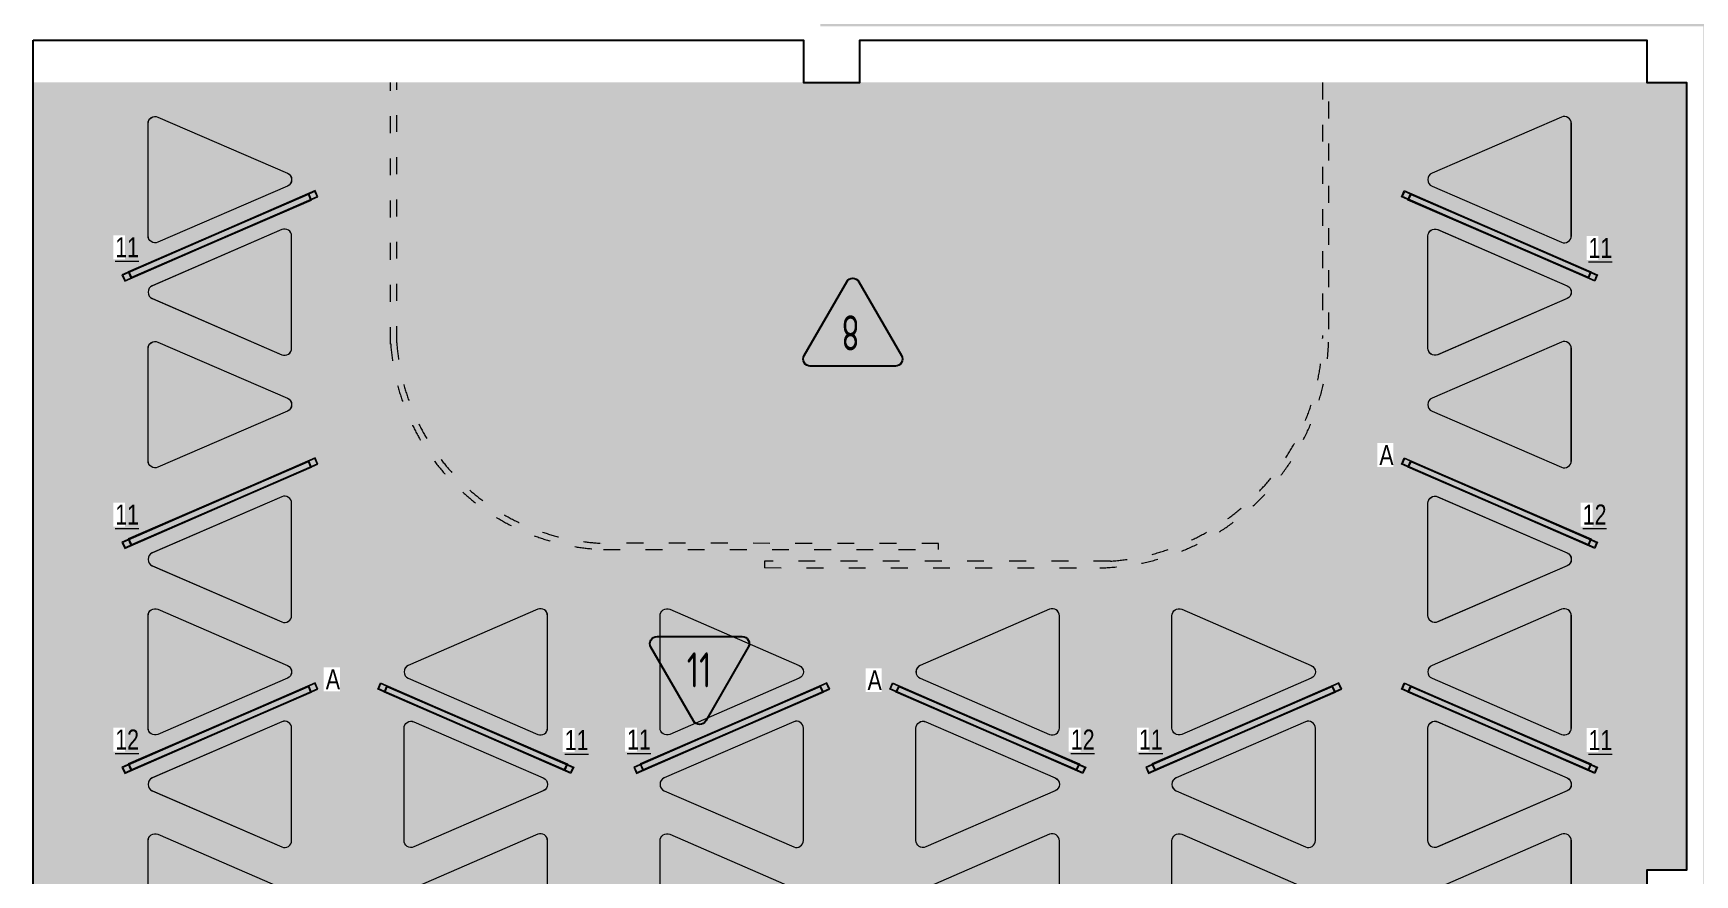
# Model space of a CAD drawing. Header units: millimetres. Extents: x -510890 to 418982, y -118257 to 141350.
# Drawn here: x 57962 to 69782, y 100767 to 106751 of the extents above; entities that cross this region are included whole.
import ezdxf

# ---------------------------------------------------------------- set-up
doc = ezdxf.new("R2010")
doc.units = ezdxf.units.MM
doc.linetypes.add('ACAD_ISO03W100', pattern=[30, 12, -18])
for name, color, linetype, lineweight in [('_ЭОМ_ОБЩ_Освещение_текст тип светильника', 172, 'Continuous', 50), ('_ЭОМ_светильник А', 1, 'Continuous', 35), ('_ЭОМ_светильник Р', 4, 'Continuous', 35), ('АР_Потолки_Штриховка', 252, 'Continuous', 0)]:
    doc.layers.add(name, color=color, linetype=linetype, lineweight=lineweight)
doc.layers.add('RAL 9010', color=7, linetype='Continuous')
doc.layers.add('X-ref Light', color=250, linetype='Continuous')
for name, color, linetype, lineweight, true_color in [('АР_Потолок_RAL 095 85 40', 7, 'Continuous', 5, 0xddc87a), ('АР_Потолок_RAL 100 70 20', 7, 'Continuous', 5, 0xb3ac85), ('АР_Потолок_Покраска', 7, 'Continuous', 5, 0x007399)]:
    doc.layers.add(name, color=color, linetype=linetype, lineweight=lineweight, true_color=true_color)
doc.layers.get('X-ref Light').off()
doc.styles.add('ISOCPEUR', font='isocpeur.ttf', dxfattribs={"height": 800})
doc.styles.add('ГОСТ', font='cad.shx', dxfattribs={"width": 0.8})

# ---------------------------------------------------------------- blocks, each defined once
blk = doc.blocks.new('A$C753f64f6')
at = {"linetype": 'ACAD_ISO03W100', "lineweight": 0, "ltscale": 10, "transparency": 33554687}
for p, q in [((-289, 5752), (-289, 3367)), ((-246, 3367), (-244, 5767)), ((-418, 4606), (-420, 2220)), ((-289, 3367), (-246, 3367)), ((1277, 591), (3032, 591))]:
    blk.add_line(p, q, dxfattribs=at)
for points in [[(1172, 7265), (3032, 7265)], [(1180, 7221), (3032, 7221)], [(-372, 2144), (-372, 2144), (-372, 4605), (-420, 4605)], [(3032, 635), (1214, 635)]]:
    blk.add_lwpolyline(points, dxfattribs=at)
for centre, radius, start, end in [((1286, 5693), 1576, 94.1333, 177.8574), ((1286, 5693), 1532, 93.9551, 177.2406), ((1248, 2259), 1668, 181.3161, 271.0131), ((1248, 2259), 1624, 184.0551, 268.8225)]:
    blk.add_arc(centre, radius, start, end, dxfattribs=at)
blk = doc.blocks.new('RVE-PLS5070-1500-P')
at = {"color": 0, "linetype": 'ByBlock', "lineweight": -2, "ltscale": 40}
for points in [[(750, -25), (-750, -25), (-750, 25), (750, 25)], [(745, -20), (-745, -20), (-745, 20), (745, 20)]]:
    blk.add_lwpolyline(points, close=True, dxfattribs=at)
blk = doc.blocks.new('A$C3d4fb99f')
at = {"layer": 'АР_Потолки_Штриховка', "color": 18, "lineweight": 18, "ltscale": 100, "true_color": 0x000000}
for points in [[(-4082, 21055, -0.539691), (-4152, 21101), (-4152, 21899, -0.539691), (-4082, 21945), (-3161, 21546, -0.656611), (-3161, 21454), (-4082, 21055)], [(5903, 21055, 0.539691), (5973, 21101), (5973, 21899, 0.539691), (5903, 21945), (4982, 21546, 0.656611), (4982, 21454), (5903, 21055)], [(-3201, 20255, 0.539691), (-3131, 20301), (-3131, 21099, 0.539691), (-3201, 21145), (-4122, 20746, 0.656611), (-4122, 20654), (-3201, 20255)], [(5022, 20255, -0.539691), (4952, 20301), (4952, 21099, -0.539691), (5022, 21145), (5942, 20746, -0.656611), (5942, 20654), (5022, 20255)], [(-4082, 19455, -0.539691), (-4152, 19501), (-4152, 20299, -0.539691), (-4082, 20345), (-3161, 19946, -0.656611), (-3161, 19854), (-4082, 19455)], [(5903, 19455, 0.539691), (5973, 19501), (5973, 20299, 0.539691), (5903, 20345), (4982, 19946, 0.656611), (4982, 19854), (5903, 19455)], [(-3201, 18355, 0.539691), (-3131, 18401), (-3131, 19199, 0.539691), (-3201, 19245), (-4122, 18846, 0.656611), (-4122, 18754), (-3201, 18355)], [(5022, 18355, -0.539691), (4952, 18401), (4952, 19199, -0.539691), (5022, 19245), (5942, 18846, -0.656611), (5942, 18754), (5022, 18355)], [(-4082, 17555, -0.539691), (-4152, 17601), (-4152, 18399, -0.539691), (-4082, 18445), (-3161, 18046, -0.656611), (-3161, 17954), (-4082, 17555)], [(-1380, 17555, 0.539691), (-1310, 17601), (-1310, 18399, 0.539691), (-1380, 18445), (-2301, 18046, 0.656611), (-2301, 17954), (-1380, 17555)], [(-441, 17555, -0.539691), (-510, 17601), (-510, 18399, -0.539691), (-441, 18445), (480, 18046, -0.656611), (480, 17954), (-441, 17555)], [(2261, 17555, 0.539691), (2331, 17601), (2331, 18399, 0.539691), (2261, 18445), (1341, 18046, 0.656611), (1341, 17954), (2261, 17555)], [(3201, 17555, -0.539691), (3131, 17601), (3131, 18399, -0.539691), (3201, 18445), (4122, 18046, -0.656611), (4122, 17954), (3201, 17555)], [(5903, 17555, 0.539691), (5973, 17601), (5973, 18399, 0.539691), (5903, 18445), (4982, 18046, 0.656611), (4982, 17954), (5903, 17555)], [(-3201, 16755, 0.539691), (-3131, 16801), (-3131, 17599, 0.539691), (-3201, 17645), (-4122, 17246, 0.656611), (-4122, 17154), (-3201, 16755)], [(-2261, 16755, -0.539691), (-2331, 16801), (-2331, 17599, -0.539691), (-2261, 17645), (-1341, 17246, -0.656611), (-1341, 17154), (-2261, 16755)], [(441, 16755, 0.539691), (510, 16801), (510, 17599, 0.539691), (441, 17645), (-480, 17246, 0.656611), (-480, 17154), (441, 16755)], [(1380, 16755, -0.539691), (1310, 16801), (1310, 17599, -0.539691), (1380, 17645), (2301, 17246, -0.656611), (2301, 17154), (1380, 16755)], [(4082, 16755, 0.539691), (4152, 16801), (4152, 17599, 0.539691), (4082, 17645), (3161, 17246, 0.656611), (3161, 17154), (4082, 16755)], [(5022, 16755, -0.539691), (4952, 16801), (4952, 17599, -0.539691), (5022, 17645), (5942, 17246, -0.656611), (5942, 17154), (5022, 16755)], [(-4082, 15955, -0.539691), (-4152, 16001), (-4152, 16799, -0.539691), (-4082, 16845), (-3161, 16446, -0.656611), (-3161, 16354), (-4082, 15955)], [(-1380, 15955, 0.539691), (-1310, 16001), (-1310, 16799, 0.539691), (-1380, 16845), (-2301, 16446, 0.656611), (-2301, 16354), (-1380, 15955)], [(-441, 15955, -0.539691), (-510, 16001), (-510, 16799, -0.539691), (-441, 16845), (480, 16446, -0.656611), (480, 16354), (-441, 15955)], [(2261, 15955, 0.539691), (2331, 16001), (2331, 16799, 0.539691), (2261, 16845), (1341, 16446, 0.656611), (1341, 16354), (2261, 15955)], [(3201, 15955, -0.539691), (3131, 16001), (3131, 16799, -0.539691), (3201, 16845), (4122, 16446, -0.656611), (4122, 16354), (3201, 15955)], [(5903, 15955, 0.539691), (5973, 16001), (5973, 16799, 0.539691), (5903, 16845), (4982, 16446, 0.656611), (4982, 16354), (5903, 15955)]]:
    blk.add_lwpolyline(points, format="xyb", dxfattribs=at)
for points in [[(-4274, 20799), (-2989, 21355), (-3009, 21401), (-4294, 20845)], [(-4271, 20805), (-2996, 21358), (-3012, 21395), (-4287, 20842)], [(6095, 20799), (4810, 21355), (4830, 21401), (6115, 20845)], [(6092, 20805), (4817, 21358), (4832, 21395), (6108, 20842)], [(-4274, 18899), (-2989, 19455), (-3009, 19501), (-4294, 18945)], [(-4271, 18905), (-2996, 19458), (-3012, 19495), (-4287, 18942)], [(6095, 18899), (4810, 19455), (4830, 19501), (6115, 18945)], [(6092, 18905), (4817, 19458), (4832, 19495), (6108, 18942)], [(-4274, 17299), (-2989, 17855), (-3009, 17901), (-4294, 17345)], [(-4271, 17305), (-2996, 17858), (-3012, 17895), (-4287, 17342)], [(-1188, 17299), (-2473, 17855), (-2453, 17901), (-1168, 17345)], [(-1191, 17305), (-2466, 17858), (-2451, 17895), (-1175, 17342)], [(-632, 17299), (652, 17855), (632, 17901), (-652, 17345)], [(-630, 17305), (646, 17858), (630, 17895), (-646, 17342)], [(2453, 17299), (1168, 17855), (1188, 17901), (2473, 17345)], [(2451, 17305), (1175, 17858), (1191, 17895), (2466, 17342)], [(3009, 17299), (4294, 17855), (4274, 17901), (2989, 17345)], [(3012, 17305), (4287, 17858), (4271, 17895), (2996, 17342)], [(6095, 17299), (4810, 17855), (4830, 17901), (6115, 17345)], [(6092, 17305), (4817, 17858), (4832, 17895), (6108, 17342)]]:
    blk.add_lwpolyline(points, close=True, dxfattribs=at)
at = {"layer": '_ЭОМ_светильник А', "color": 18, "lineweight": 18, "ltscale": 100, "true_color": 0x000000, "xscale": -1, "rotation": 23.59026329333165}
blk.add_blockref('RVE-PLS5070-1500-P', (-3641, 17600), dxfattribs=at)
at = {"layer": '_ЭОМ_светильник Р', "color": 18, "lineweight": 18, "ltscale": 100, "true_color": 0x000000, "xscale": -1, "rotation": 23.59026329333165}
for p in [(-3641, 21100), (-3641, 19200), (0, 17600), (3642, 17600)]:
    blk.add_blockref('RVE-PLS5070-1500-P', p, dxfattribs=at)
at = {"layer": '_ЭОМ_светильник Р', "color": 18, "lineweight": 18, "ltscale": 100, "true_color": 0x000000, "rotation": 336.4097367066683}
for p in [(5462, 21100), (-1821, 17600), (5462, 17600)]:
    blk.add_blockref('RVE-PLS5070-1500-P', p, dxfattribs=at)
at = {"layer": '_ЭОМ_светильник А', "color": 18, "lineweight": 18, "ltscale": 100, "true_color": 0x000000, "char_height": 142, "width": 86.04, "attachment_point": 1, "style": 'ГОСТ', "bg_fill": 3, "box_fill_scale": 1.1, "bg_fill_color": 256, "bg_fill_transparency": 0}
for insert in [(4607, 19612), (966, 18012)]:
    blk.add_mtext('А', dxfattribs=dict(at, insert=insert))
at = {"layer": '_ЭОМ_ОБЩ_Освещение_текст тип светильника', "color": 18, "lineweight": 18, "ltscale": 40, "true_color": 0x000000, "char_height": 142.2, "width": 55.87, "attachment_point": 1, "style": 'ГОСТ', "bg_fill": 3, "box_fill_scale": 1.1, "bg_fill_color": 256, "bg_fill_transparency": 0}
for s, insert in [('{\\L11}', (-4386, 21090)), ('{\\L11}', (6095, 21086)), ('{\\L11}', (-4386, 19190)), ('{\\L12}', (6054, 19190)), ('{\\L12}', (-4386, 17590)), ('{\\L11}', (-1188, 17586)), ('{\\L11}', (-745, 17590)), ('{\\L12}', (2412, 17590)), ('{\\L11}', (2897, 17590)), ('{\\L11}', (6095, 17586))]:
    blk.add_mtext(s, dxfattribs=dict(at, insert=insert))
at = {"layer": '_ЭОМ_светильник А', "color": 18, "lineweight": 18, "ltscale": 100, "true_color": 0x000000, "insert": (-2888, 18018), "char_height": 142, "width": 86.04, "attachment_point": 1, "style": 'ГОСТ', "bg_fill": 3, "box_fill_scale": 1.1, "bg_fill_color": 256, "bg_fill_transparency": 0}
blk.add_mtext('А', dxfattribs=at)
at = {"layer": '_ЭОМ_светильник А', "color": 18, "lineweight": 18, "ltscale": 100, "true_color": 0x000000, "rotation": 336.4097367066683}
for p in [(5462, 19200), (1821, 17600)]:
    blk.add_blockref('RVE-PLS5070-1500-P', p, dxfattribs=at)

msp = doc.modelspace()

# ---------------------------------------------------------------- hatches: boundary and pattern name
at = {"layer": 'RAL 9010', "ltscale": 100, "true_color": 0xe1be89}
h = msp.add_hatch(color=31, dxfattribs=at)
h.dxf.hatch_style = 1
h.paths.add_polyline_path([(59770.4, 105663.8, 0.6566108), (59770.4, 105755.5), (58849.6, 106154.4, 0.5396909), (58779.8, 106108.5), (58779.8, 105310.8, 0.5396909), (58849.6, 105264.9)])
h = msp.add_hatch(color=31, dxfattribs=at)
h.dxf.hatch_style = 1
h.paths.add_polyline_path([(59770.4, 104063.8, 0.6566108), (59770.4, 104155.5), (58849.6, 104554.4, 0.5396909), (58779.8, 104508.5), (58779.8, 103710.8, 0.5396909), (58849.6, 103664.9)])
h = msp.add_hatch(color=31, dxfattribs=at)
h.dxf.hatch_style = 1
h.paths.add_polyline_path([(59770.4, 102163.8, 0.6566108), (59770.4, 102255.5), (58849.6, 102654.4, 0.5396909), (58779.8, 102608.5), (58779.8, 101810.8, 0.5396909), (58849.6, 101764.9)])
h = msp.add_hatch(color=31, dxfattribs=at)
h.dxf.hatch_style = 1
h.paths.add_polyline_path([(65262.6, 102608.5, 0.5396909), (65192.7, 102654.4), (64272, 102255.5, 0.6566108), (64272, 102163.8), (65192.7, 101764.9, 0.5396909), (65262.6, 101810.8)])
h = msp.add_hatch(color=31, dxfattribs=at)
h.dxf.hatch_style = 1
h.paths.add_polyline_path([(60670.2, 101854.4, 0.5396909), (60600.4, 101808.5), (60600.4, 101010.8, 0.5396909), (60670.2, 100964.9), (61591, 101363.8, 0.6566108), (61591, 101455.5)])
h = msp.add_hatch(color=31, dxfattribs=at)
h.dxf.hatch_style = 1
h.paths.add_polyline_path([(66092.7, 101455.5, 0.6566108), (66092.7, 101363.8), (67013.5, 100964.9, 0.5396909), (67083.4, 101010.8), (67083.4, 101808.5, 0.5396909), (67013.5, 101854.4)])
h = msp.add_hatch(color=31, dxfattribs=at)
h.dxf.hatch_style = 1
h.paths.add_polyline_path([(59770.4, 100563.8, 0.6566108), (59770.4, 100655.5), (58849.6, 101054.4, 0.5396909), (58779.8, 101008.5), (58779.8, 100210.8, 0.5396909), (58849.6, 100164.9)])
h = msp.add_hatch(color=31, dxfattribs=at)
h.dxf.hatch_style = 1
h.paths.add_polyline_path([(65262.6, 101008.5, 0.5396909), (65192.7, 101054.4), (64272, 100655.5, 0.6566108), (64272, 100563.8), (65192.7, 100164.9, 0.5396909), (65262.6, 100210.8)])
at = {"layer": 'АР_Потолки_Штриховка', "ltscale": 100, "true_color": 0xf8f6b0}
h = msp.add_hatch(color=51, dxfattribs=at)
h.dxf.hatch_style = 1
h.paths.add_polyline_path([(58660.3, 105015.1), (59935.8, 105567.6), (59919.9, 105604.3), (58644.4, 105051.8)])
h = msp.add_hatch(color=51, dxfattribs=at)
h.dxf.hatch_style = 1
h.paths.add_polyline_path([(69023.5, 105015.1), (67748, 105567.6), (67763.9, 105604.3), (69039.4, 105051.8)])
h = msp.add_hatch(color=51, dxfattribs=at)
h.dxf.hatch_style = 1
h.paths.add_polyline_path([(58660.3, 103115.1), (59935.8, 103667.6), (59919.9, 103704.3), (58644.4, 103151.8)])
h = msp.add_hatch(color=51, dxfattribs=at)
h.dxf.hatch_style = 1
h.paths.add_polyline_path([(69023.5, 103115.1), (67748, 103667.6), (67763.9, 103704.3), (69039.4, 103151.8)])
h = msp.add_hatch(color=51, dxfattribs=at)
h.dxf.hatch_style = 1
h.paths.add_polyline_path([(58660.3, 101515.1), (59935.8, 102067.6), (59919.9, 102104.3), (58644.4, 101551.8)])
h = msp.add_hatch(color=51, dxfattribs=at)
h.dxf.hatch_style = 1
h.paths.add_polyline_path([(61740.5, 101515.1), (60465, 102067.6), (60480.9, 102104.3), (61756.4, 101551.8)])
h = msp.add_hatch(color=51, dxfattribs=at)
h.dxf.hatch_style = 1
h.paths.add_polyline_path([(62301.7, 101515.1), (63577.2, 102067.6), (63561.3, 102104.3), (62285.8, 101551.8)])
h = msp.add_hatch(color=51, dxfattribs=at)
h.dxf.hatch_style = 1
h.paths.add_polyline_path([(65382, 101515.1), (64106.6, 102067.6), (64122.5, 102104.3), (65397.9, 101551.8)])
h = msp.add_hatch(color=51, dxfattribs=at)
h.dxf.hatch_style = 1
h.paths.add_polyline_path([(65943.2, 101515.1), (67218.7, 102067.6), (67202.8, 102104.3), (65927.3, 101551.8)])
h = msp.add_hatch(color=51, dxfattribs=at)
h.dxf.hatch_style = 1
h.paths.add_polyline_path([(69023.5, 101515.1), (67748, 102067.6), (67763.9, 102104.3), (69039.4, 101551.8)])
at = {"layer": 'АР_Потолок_RAL 095 85 40', "transparency": 33554687}
h = msp.add_hatch(color=256, dxfattribs=at)
h.dxf.hatch_style = 1
h.paths.add_polyline_path([(67913.5, 105755.5, 0.6566108), (67913.5, 105663.8), (68834.2, 105264.9, 0.5396909), (68904.1, 105310.8), (68904.1, 106108.5, 0.5396909), (68834.2, 106154.4)])
h = msp.add_hatch(color=256, dxfattribs=at)
h.dxf.hatch_style = 1
h.paths.add_polyline_path([(58809.9, 104955.5, 0.6566108), (58809.9, 104863.8), (59730.6, 104464.9, 0.5396909), (59800.5, 104510.8), (59800.5, 105308.5, 0.5396909), (59730.6, 105354.4)])
h = msp.add_hatch(color=256, dxfattribs=at)
h.dxf.hatch_style = 1
h.paths.add_polyline_path([(67913.5, 104155.5, 0.6566108), (67913.5, 104063.8), (68834.2, 103664.9, 0.5396909), (68904.1, 103710.8), (68904.1, 104508.5, 0.5396909), (68834.2, 104554.4)])
h = msp.add_hatch(color=256, dxfattribs=at)
h.dxf.hatch_style = 1
h.paths.add_polyline_path([(58809.9, 103055.5, 0.6566108), (58809.9, 102963.8), (59730.6, 102564.9, 0.5396909), (59800.5, 102610.8), (59800.5, 103408.5, 0.5396909), (59730.6, 103454.4)])
h = msp.add_hatch(color=256, dxfattribs=at)
h.dxf.hatch_style = 1
h.paths.add_polyline_path([(62421.1, 101810.8, 0.5396909), (62491, 101764.9), (63411.7, 102163.8, 0.6566108), (63411.7, 102255.5), (62491, 102654.4, 0.5396909), (62421.1, 102608.5)])
h = msp.add_hatch(color=256, dxfattribs=at)
h.dxf.hatch_style = 1
h.paths.add_polyline_path([(67913.5, 102255.5, 0.6566108), (67913.5, 102163.8), (68834.2, 101764.9, 0.5396909), (68904.1, 101810.8), (68904.1, 102608.5, 0.5396909), (68834.2, 102654.4)])
h = msp.add_hatch(color=256, dxfattribs=at)
h.dxf.hatch_style = 1
h.paths.add_polyline_path([(58809.9, 101455.5, 0.6566108), (58809.9, 101363.8), (59730.6, 100964.9, 0.5396909), (59800.5, 101010.8), (59800.5, 101808.5, 0.5396909), (59730.6, 101854.4)])
h = msp.add_hatch(color=256, dxfattribs=at)
h.dxf.hatch_style = 1
h.paths.add_polyline_path([(65232.5, 101363.8, 0.6566108), (65232.5, 101455.5), (64311.7, 101854.4, 0.5396909), (64241.9, 101808.5), (64241.9, 101010.8, 0.5396909), (64311.7, 100964.9)])
h = msp.add_hatch(color=256, dxfattribs=at)
h.dxf.hatch_style = 1
h.paths.add_polyline_path([(62421.1, 100210.8, 0.5396909), (62491, 100164.9), (63411.7, 100563.8, 0.6566108), (63411.7, 100655.5), (62491, 101054.4, 0.5396909), (62421.1, 101008.5)])
h = msp.add_hatch(color=256, dxfattribs=at)
h.dxf.hatch_style = 1
h.paths.add_polyline_path([(67913.5, 100655.5, 0.6566108), (67913.5, 100563.8), (68834.2, 100164.9, 0.5396909), (68904.1, 100210.8), (68904.1, 101008.5, 0.5396909), (68834.2, 101054.4)])
at = {"layer": 'АР_Потолок_RAL 100 70 20', "transparency": 33554687}
h = msp.add_hatch(color=256, dxfattribs=at)
h.dxf.hatch_style = 1
h.paths.add_polyline_path([(68874, 104863.8, 0.6566108), (68874, 104955.5), (67953.2, 105354.4, 0.5396909), (67883.4, 105308.5), (67883.4, 104510.8, 0.5396909), (67953.2, 104464.9)])
h = msp.add_hatch(color=256, dxfattribs=at)
h.dxf.hatch_style = 1
h.paths.add_polyline_path([(68874, 102963.8, 0.6566108), (68874, 103055.5), (67953.2, 103454.4, 0.5396909), (67883.4, 103408.5), (67883.4, 102610.8, 0.5396909), (67953.2, 102564.9)])
h = msp.add_hatch(color=256, dxfattribs=at)
h.dxf.hatch_style = 1
h.paths.add_polyline_path([(61621.1, 102608.5, 0.5396909), (61551.2, 102654.4), (60630.5, 102255.5, 0.6566108), (60630.5, 102163.8), (61551.2, 101764.9, 0.5396909), (61621.1, 101810.8)])
h = msp.add_hatch(color=256, dxfattribs=at)
h.dxf.hatch_style = 1
h.paths.add_polyline_path([(67053.2, 102163.8, 0.6566108), (67053.2, 102255.5), (66132.5, 102654.4, 0.5396909), (66062.6, 102608.5), (66062.6, 101810.8, 0.5396909), (66132.5, 101764.9)])
h = msp.add_hatch(color=256, dxfattribs=at)
h.dxf.hatch_style = 1
h.paths.add_polyline_path([(62451.2, 101455.5, 0.6566108), (62451.2, 101363.8), (63372, 100964.9, 0.5396909), (63441.9, 101010.8), (63441.9, 101808.5, 0.5396909), (63372, 101854.4)])
h = msp.add_hatch(color=256, dxfattribs=at)
h.dxf.hatch_style = 1
h.paths.add_polyline_path([(68874, 101363.8, 0.6566108), (68874, 101455.5), (67953.2, 101854.4, 0.5396909), (67883.4, 101808.5), (67883.4, 101010.8, 0.5396909), (67953.2, 100964.9)])
h = msp.add_hatch(color=256, dxfattribs=at)
h.dxf.hatch_style = 1
h.paths.add_polyline_path([(61621.1, 101008.5, 0.5396909), (61551.2, 101054.4), (60630.5, 100655.5, 0.6566108), (60630.5, 100563.8), (61551.2, 100164.9, 0.5396909), (61621.1, 100210.8)])
h = msp.add_hatch(color=256, dxfattribs=at)
h.dxf.hatch_style = 1
h.paths.add_polyline_path([(67053.2, 100563.8, 0.6566108), (67053.2, 100655.5), (66132.5, 101054.4, 0.5396909), (66062.6, 101008.5), (66062.6, 100210.8, 0.5396909), (66132.5, 100164.9)])
at = {"layer": 'АР_Потолок_Покраска'}
h = msp.add_hatch(dxfattribs=at)
h.set_pattern_fill('CROSS', color=256, scale=25)
h.set_pattern_definition([(0, (134938.16, 1e-08), (158.75, 158.75), [79.375, -238.125]), (90, (134977.84, -39.69), (-158.75, 158.75), [79.375, -238.125])])
h.paths.add_polyline_path([(75842.4, 112400.7), (75442.4, 112400.7), (75442.4, 112800.7), (75842.4, 112800.7)], flags=16)
edge = h.paths.add_edge_path()
edge.add_line((63562.4, 115400.7), (63562.4, 118400.7))
edge.add_line((63562.4, 118400.7), (81877.4, 118400.7))
edge.add_line((81877.4, 118400.7), (81877.4, 115850.7))
edge.add_line((81877.4, 115850.7), (81877.4, 114910.7))
edge.add_arc((72752.3, 115502.6), 9144.3, 272.82064, 356.28873, ccw=False)
edge.add_line((73202.3, 106369.4), (72392.3, 106369.4))
edge.add_line((72392.3, 106369.4), (72392.3, 98935.7))
edge.add_line((72392.3, 98935.7), (72392.3, 98935.7))
edge.add_line((72392.3, 98935.7), (72392.3, 96882.6))
edge.add_line((72392.3, 96882.6), (74412.9, 96882.6))
edge.add_line((74412.9, 96882.6), (74412.9, 94400.8))
edge.add_line((74412.9, 94400.8), (69842.7, 94400.7))
edge.add_line((69842.7, 94400.7), (69842.5, 106800.7))
edge.add_line((69842.5, 106800.7), (63562.4, 106800.7))
edge.add_line((63562.4, 106800.7), (63562.4, 108941.2))
edge.add_line((63562.4, 108941.2), (67382.4, 108942.8))
edge.add_line((67382.4, 108942.8), (67382.4, 109661.2))
edge.add_line((67382.4, 109661.2), (68581.8, 109661.2))
edge.add_line((68581.8, 109661.2), (68582.9, 108944.3))
edge.add_line((68582.9, 108944.3), (69842.5, 108941.2))
edge.add_line((69842.5, 108941.2), (69842.4, 115400.7))
edge.add_line((69842.4, 115400.7), (63562.4, 115400.7))
h = msp.add_hatch(dxfattribs=at)
h.set_pattern_fill('CROSS', color=256, scale=25)
h.set_pattern_definition([(0, (-169992.07, 59504.36), (158.75, 158.75), [79.375, -238.125]), (90, (-169952.39, 59464.68), (-158.75, 158.75), [79.375, -238.125])])
h.paths.add_polyline_path([(57962.3, 106400.7), (69722.4, 106400.7), (69722.4, 100800.7), (69442.4, 100800.7), (69442.4, 100400.7), (69722.4, 100400.7), (69722.4, 94800.7), (69442.4, 94800.7), (69442.4, 94400.7), (69722.4, 94400.7), (69722.4, 91935.7), (69322.3, 91935.7), (69322.3, 83308.1), (65202.5, 83308.1), (65202.5, 82685.7), (57962.3, 82685.7)])

# ---------------------------------------------------------------- linework, layer by layer
msp.add_lwpolyline([(57962.3, 106700.7), (63442.4, 106700.7), (63442.4, 106400.7), (63842.4, 106400.7), (63842.4, 106700.7), (69442.4, 106700.7), (69442.4, 106400.7), (69722.4, 106400.7), (69722.4, 100800.7), (69442.4, 100800.7), (69442.4, 100400.7), (69722.4, 100400.7), (69722.4, 94800.7), (69442.4, 94800.7), (69442.4, 94400.7), (69722.4, 94400.7), (69722.4, 91935.7), (69322.3, 91935.7), (69322.3, 83308.1), (65202.5, 83308.1), (65202.5, 82685.7), (57962.3, 82685.7)], close=True)
for points in [[(64095.8, 104383.7), (63489.6, 104383.7, -0.5773495), (63446.3, 104458.7), (63749.4, 104983.7, -0.5773541), (63836, 104983.7), (64139.1, 104458.7, -0.5773491), (64095.8, 104383.7, -0.0000017)], [(62399.8, 102460.7), (63006, 102460.7, -0.5773495), (63049.3, 102385.7), (62746.2, 101860.7, -0.5773541), (62659.6, 101860.7), (62356.5, 102385.7, -0.5773491), (62399.8, 102460.7, -0.0000017)]]:
    msp.add_lwpolyline(points, format="xyb")
at = {"layer": 'АР_Потолки_Штриховка', "color": 18, "ltscale": 100, "true_color": 0x000000}
for points in [[(58849.6, 105264.9, -0.5396909), (58779.8, 105310.8), (58779.8, 106108.5, -0.5396909), (58849.6, 106154.4), (59770.4, 105755.5, -0.6566108), (59770.4, 105663.8), (58849.6, 105264.9)], [(68834.2, 105264.9, 0.5396909), (68904.1, 105310.8), (68904.1, 106108.5, 0.5396909), (68834.2, 106154.4), (67913.5, 105755.5, 0.6566108), (67913.5, 105663.8), (68834.2, 105264.9)], [(59730.6, 104464.9, 0.5396909), (59800.5, 104510.8), (59800.5, 105308.5, 0.5396909), (59730.6, 105354.4), (58809.9, 104955.5, 0.6566108), (58809.9, 104863.8), (59730.6, 104464.9)], [(67953.2, 104464.9, -0.5396909), (67883.4, 104510.8), (67883.4, 105308.5, -0.5396909), (67953.2, 105354.4), (68874, 104955.5, -0.6566108), (68874, 104863.8), (67953.2, 104464.9)], [(58849.6, 103664.9, -0.5396909), (58779.8, 103710.8), (58779.8, 104508.5, -0.5396909), (58849.6, 104554.4), (59770.4, 104155.5, -0.6566108), (59770.4, 104063.8), (58849.6, 103664.9)], [(68834.2, 103664.9, 0.5396909), (68904.1, 103710.8), (68904.1, 104508.5, 0.5396909), (68834.2, 104554.4), (67913.5, 104155.5, 0.6566108), (67913.5, 104063.8), (68834.2, 103664.9)], [(59730.6, 102564.9, 0.5396909), (59800.5, 102610.8), (59800.5, 103408.5, 0.5396909), (59730.6, 103454.4), (58809.9, 103055.5, 0.6566108), (58809.9, 102963.8), (59730.6, 102564.9)], [(67953.2, 102564.9, -0.5396909), (67883.4, 102610.8), (67883.4, 103408.5, -0.5396909), (67953.2, 103454.4), (68874, 103055.5, -0.6566108), (68874, 102963.8), (67953.2, 102564.9)], [(58849.6, 101764.9, -0.5396909), (58779.8, 101810.8), (58779.8, 102608.5, -0.5396909), (58849.6, 102654.4), (59770.4, 102255.5, -0.6566108), (59770.4, 102163.8), (58849.6, 101764.9)], [(61551.2, 101764.9, 0.5396909), (61621.1, 101810.8), (61621.1, 102608.5, 0.5396909), (61551.2, 102654.4), (60630.5, 102255.5, 0.6566108), (60630.5, 102163.8), (61551.2, 101764.9)], [(62491, 101764.9, -0.5396909), (62421.1, 101810.8), (62421.1, 102608.5, -0.5396909), (62491, 102654.4), (63411.7, 102255.5, -0.6566108), (63411.7, 102163.8), (62491, 101764.9)], [(65192.7, 101764.9, 0.5396909), (65262.6, 101810.8), (65262.6, 102608.5, 0.5396909), (65192.7, 102654.4), (64272, 102255.5, 0.6566108), (64272, 102163.8), (65192.7, 101764.9)], [(66132.5, 101764.9, -0.5396909), (66062.6, 101810.8), (66062.6, 102608.5, -0.5396909), (66132.5, 102654.4), (67053.2, 102255.5, -0.6566108), (67053.2, 102163.8), (66132.5, 101764.9)], [(68834.2, 101764.9, 0.5396909), (68904.1, 101810.8), (68904.1, 102608.5, 0.5396909), (68834.2, 102654.4), (67913.5, 102255.5, 0.6566108), (67913.5, 102163.8), (68834.2, 101764.9)], [(59730.6, 100964.9, 0.5396909), (59800.5, 101010.8), (59800.5, 101808.5, 0.5396909), (59730.6, 101854.4), (58809.9, 101455.5, 0.6566108), (58809.9, 101363.8), (59730.6, 100964.9)], [(60670.2, 100964.9, -0.5396909), (60600.4, 101010.8), (60600.4, 101808.5, -0.5396909), (60670.2, 101854.4), (61591, 101455.5, -0.6566108), (61591, 101363.8), (60670.2, 100964.9)], [(63372, 100964.9, 0.5396909), (63441.9, 101010.8), (63441.9, 101808.5, 0.5396909), (63372, 101854.4), (62451.2, 101455.5, 0.6566108), (62451.2, 101363.8), (63372, 100964.9)], [(64311.7, 100964.9, -0.5396909), (64241.9, 101010.8), (64241.9, 101808.5, -0.5396909), (64311.7, 101854.4), (65232.5, 101455.5, -0.6566108), (65232.5, 101363.8), (64311.7, 100964.9)], [(67013.5, 100964.9, 0.5396909), (67083.4, 101010.8), (67083.4, 101808.5, 0.5396909), (67013.5, 101854.4), (66092.7, 101455.5, 0.6566108), (66092.7, 101363.8), (67013.5, 100964.9)], [(67953.2, 100964.9, -0.5396909), (67883.4, 101010.8), (67883.4, 101808.5, -0.5396909), (67953.2, 101854.4), (68874, 101455.5, -0.6566108), (68874, 101363.8), (67953.2, 100964.9)], [(58849.6, 100164.9, -0.5396909), (58779.8, 100210.8), (58779.8, 101008.5, -0.5396909), (58849.6, 101054.4), (59770.4, 100655.5, -0.6566108), (59770.4, 100563.8), (58849.6, 100164.9)], [(61551.2, 100164.9, 0.5396909), (61621.1, 100210.8), (61621.1, 101008.5, 0.5396909), (61551.2, 101054.4), (60630.5, 100655.5, 0.6566108), (60630.5, 100563.8), (61551.2, 100164.9)], [(62491, 100164.9, -0.5396909), (62421.1, 100210.8), (62421.1, 101008.5, -0.5396909), (62491, 101054.4), (63411.7, 100655.5, -0.6566108), (63411.7, 100563.8), (62491, 100164.9)], [(65192.7, 100164.9, 0.5396909), (65262.6, 100210.8), (65262.6, 101008.5, 0.5396909), (65192.7, 101054.4), (64272, 100655.5, 0.6566108), (64272, 100563.8), (65192.7, 100164.9)], [(66132.5, 100164.9, -0.5396909), (66062.6, 100210.8), (66062.6, 101008.5, -0.5396909), (66132.5, 101054.4), (67053.2, 100655.5, -0.6566108), (67053.2, 100563.8), (66132.5, 100164.9)], [(68834.2, 100164.9, 0.5396909), (68904.1, 100210.8), (68904.1, 101008.5, 0.5396909), (68834.2, 101054.4), (67913.5, 100655.5, 0.6566108), (67913.5, 100563.8), (68834.2, 100164.9)]]:
    msp.add_lwpolyline(points, format="xyb", dxfattribs=at)
for points in [[(58657.7, 105008.5), (59942.4, 105565), (59922.5, 105610.8), (58637.9, 105054.4)], [(58660.3, 105015.1), (59935.8, 105567.6), (59919.9, 105604.3), (58644.4, 105051.8)], [(69026.1, 105008.5), (67741.5, 105565), (67761.3, 105610.8), (69046, 105054.4)], [(69023.5, 105015.1), (67748, 105567.6), (67763.9, 105604.3), (69039.4, 105051.8)], [(58657.7, 103108.5), (59942.4, 103665), (59922.5, 103710.8), (58637.9, 103154.4)], [(58660.3, 103115.1), (59935.8, 103667.6), (59919.9, 103704.3), (58644.4, 103151.8)], [(69026.1, 103108.5), (67741.5, 103665), (67761.3, 103710.8), (69046, 103154.4)], [(69023.5, 103115.1), (67748, 103667.6), (67763.9, 103704.3), (69039.4, 103151.8)], [(58657.7, 101508.5), (59942.4, 102065), (59922.5, 102110.8), (58637.9, 101554.4)], [(58660.3, 101515.1), (59935.8, 102067.6), (59919.9, 102104.3), (58644.4, 101551.8)], [(61743.1, 101508.5), (60458.5, 102065), (60478.3, 102110.8), (61763, 101554.4)], [(61740.5, 101515.1), (60465, 102067.6), (60480.9, 102104.3), (61756.4, 101551.8)], [(62299.1, 101508.5), (63583.8, 102065), (63563.9, 102110.8), (62279.2, 101554.4)], [(62301.7, 101515.1), (63577.2, 102067.6), (63561.3, 102104.3), (62285.8, 101551.8)], [(65384.6, 101508.5), (64100, 102065), (64119.9, 102110.8), (65404.5, 101554.4)], [(65382, 101515.1), (64106.6, 102067.6), (64122.5, 102104.3), (65397.9, 101551.8)], [(65940.6, 101508.5), (67225.3, 102065), (67205.4, 102110.8), (65920.7, 101554.4)], [(65943.2, 101515.1), (67218.7, 102067.6), (67202.8, 102104.3), (65927.3, 101551.8)], [(69026.1, 101508.5), (67741.5, 102065), (67761.3, 102110.8), (69046, 101554.4)], [(69023.5, 101515.1), (67748, 102067.6), (67763.9, 102104.3), (69039.4, 101551.8)]]:
    msp.add_lwpolyline(points, close=True, dxfattribs=at)

# ---------------------------------------------------------------- block references
at = {"lineweight": 30, "ltscale": 100, "rotation": 89.99999999999999}
msp.add_blockref('A$C753f64f6', (67770, 103368.6), dxfattribs=at)

# ---------------------------------------------------------------- texts
at = {"insert": (63842.1, 104495.7), "char_height": 250, "width": 294.334, "attachment_point": 1, "rotation": 180, "style": 'ISOCPEUR'}
msp.add_mtext('{\\W0.7;8}', dxfattribs=at)
at = {"insert": (62611.8, 102348.7), "char_height": 250, "width": 294.334, "attachment_point": 1, "style": 'ISOCPEUR'}
msp.add_mtext('{\\W0.7;11}', dxfattribs=at)

# ---------------------------------------------------------------- next in the draw order: block references
at = {"layer": 'X-ref Light', "color": 18, "lineweight": 30, "true_color": 0x000000}
msp.add_blockref('A$C3d4fb99f', (62931.5, 84209.7), dxfattribs=at)

doc.saveas('drawing.dxf')
